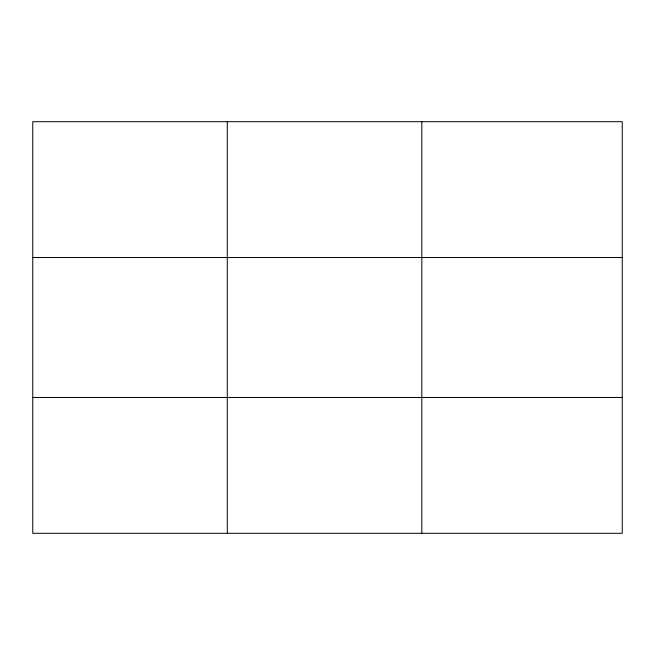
<?xml version="1.0" encoding="UTF-8"?>
<svg xmlns="http://www.w3.org/2000/svg" width="655" height="655" viewBox="0 0 655 655"><rect width="100%" height="100%" fill="white"/><g stroke="black" fill="none" stroke-linecap="round" stroke-linejoin="round"><path stroke-width="0.98" d="M227.285 533.301L227.285 121.699M421.82 533.301L421.82 121.699M622.25 257.53L622.25 121.699L32.75 121.699L32.75 533.301L622.25 533.301L622.25 257.53L32.75 257.53M32.75 397.47L622.25 397.47"/></g></svg>
